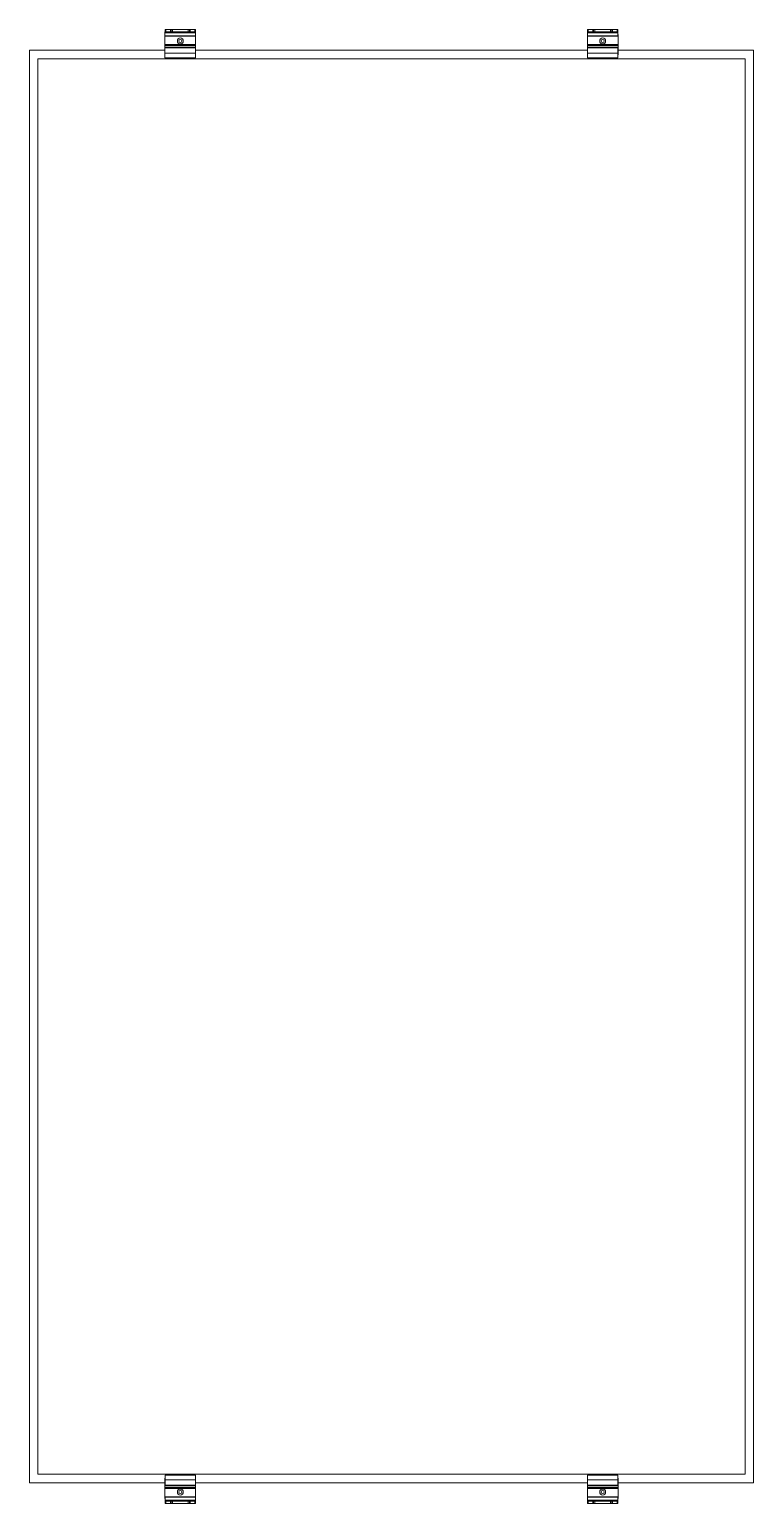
# Model space of a CAD drawing. Header units: feet. Extents: x -17 to 646, y -41 to 598.
# Drawn here: x 572.92 to 576.85, y 552.7 to 560.72 of the extents above; entities that cross this region are included whole.
import ezdxf

# ---------------------------------------------------------------- set-up
doc = ezdxf.new("R2010")
doc.units = ezdxf.units.FT
doc.header["$MEASUREMENT"] = 0

msp = doc.modelspace()

# ---------------------------------------------------------------- linework, layer by layer
at = {"color": 7, "linetype": 'Continuous', "lineweight": 15}
for p, q in [((573.65227, 560.56518), (573.65227, 560.70777)), ((573.81794, 560.70777), (573.65227, 560.70777)), ((573.81794, 560.70252), (573.65227, 560.70252)), ((573.81794, 560.68645), (573.65227, 560.68645)), ((573.65358, 560.72014), (573.65358, 560.70777)), ((573.81761, 560.72014), (573.65358, 560.72014)), ((573.68583, 560.70777), (573.68583, 560.72014)), ((573.78537, 560.70777), (573.78537, 560.72014)), ((573.81761, 560.70777), (573.81761, 560.72014)), ((573.81794, 560.68409), (573.81794, 560.70777)), ((573.81893, 560.69219), (573.81794, 560.69219)), ((573.81893, 560.5828), (573.81893, 560.69219)), ((575.94873, 560.56518), (575.94873, 560.70777)), ((576.1144, 560.70777), (575.94873, 560.70777)), ((576.1144, 560.70252), (575.94873, 560.70252)), ((576.1144, 560.68645), (575.94873, 560.68645)), ((575.95004, 560.72014), (575.95004, 560.70777)), ((576.11407, 560.72014), (575.95004, 560.72014)), ((575.98229, 560.70777), (575.98229, 560.72014)), ((576.08183, 560.70777), (576.08183, 560.72014)), ((576.11407, 560.70777), (576.11407, 560.72014)), ((576.1144, 560.68409), (576.1144, 560.70777)), ((576.11539, 560.69219), (576.1144, 560.69219)), ((576.11539, 560.5828), (576.11539, 560.69219)), ((573.65227, 560.60732), (572.91543, 560.60732)), ((572.91543, 560.60732), (572.91543, 552.81743)), ((573.65227, 560.68409), (573.81794, 560.68409)), ((573.81893, 560.63801), (573.65227, 560.63801)), ((573.81893, 560.63366), (573.65227, 560.63366)), ((573.65227, 560.62412), (573.81794, 560.62412)), ((573.65227, 560.62084), (573.81794, 560.62084)), ((573.81794, 560.56518), (573.81794, 560.62412)), ((575.94873, 560.60732), (573.81893, 560.60732)), ((575.94873, 560.68409), (576.1144, 560.68409)), ((576.11539, 560.63801), (575.94873, 560.63801)), ((576.11539, 560.63366), (575.94873, 560.63366)), ((575.94873, 560.62412), (576.1144, 560.62412)), ((575.94873, 560.62084), (576.1144, 560.62084)), ((576.1144, 560.56518), (576.1144, 560.62412)), ((576.85222, 560.60732), (576.11539, 560.60732)), ((576.85222, 552.81743), (576.85222, 560.60732)), ((572.96136, 560.56139), (576.80629, 560.56139)), ((572.96136, 552.86336), (572.96136, 560.56139)), ((573.65227, 560.59131), (573.81794, 560.59131)), ((573.65227, 560.5667), (573.81794, 560.5667)), ((573.65227, 560.56531), (573.81794, 560.56531)), ((573.65227, 560.56518), (573.81794, 560.56518)), ((573.81893, 560.5828), (573.81794, 560.5828)), ((575.94873, 560.59131), (576.1144, 560.59131)), ((575.94873, 560.5667), (576.1144, 560.5667)), ((575.94873, 560.56531), (576.1144, 560.56531)), ((575.94873, 560.56518), (576.1144, 560.56518)), ((576.11539, 560.5828), (576.1144, 560.5828)), ((576.80629, 560.56139), (576.80629, 552.86336)), ((576.80629, 552.86336), (572.96136, 552.86336)), ((573.65227, 552.84195), (573.65276, 552.84195)), ((573.65227, 552.84195), (573.65227, 552.73256)), ((573.81844, 552.85957), (573.65276, 552.85957)), ((573.65276, 552.85957), (573.65276, 552.80064)), ((573.81844, 552.85944), (573.65276, 552.85944)), ((573.81844, 552.85805), (573.65276, 552.85805)), ((573.81844, 552.83344), (573.65276, 552.83344)), ((573.81844, 552.85957), (573.81844, 552.80064)), ((573.81844, 552.84195), (573.81893, 552.84195)), ((573.81893, 552.84195), (573.81893, 552.73256)), ((575.94873, 552.84195), (575.94922, 552.84195)), ((575.94873, 552.84195), (575.94873, 552.73256)), ((576.11489, 552.85957), (575.94922, 552.85957)), ((575.94922, 552.85957), (575.94922, 552.80064)), ((576.11489, 552.85944), (575.94922, 552.85944)), ((576.11489, 552.85805), (575.94922, 552.85805)), ((576.11489, 552.83344), (575.94922, 552.83344)), ((576.11489, 552.85957), (576.11489, 552.80064)), ((576.11489, 552.84195), (576.11539, 552.84195)), ((576.11539, 552.84195), (576.11539, 552.73256)), ((572.91543, 552.81743), (573.65227, 552.81743)), ((573.65227, 552.79109), (573.81893, 552.79109)), ((573.65227, 552.78674), (573.81893, 552.78674)), ((573.81844, 552.80392), (573.65276, 552.80392)), ((573.81844, 552.80064), (573.65276, 552.80064)), ((573.81893, 552.81743), (575.94873, 552.81743)), ((575.94873, 552.79109), (576.11539, 552.79109)), ((575.94873, 552.78674), (576.11539, 552.78674)), ((576.11489, 552.80392), (575.94922, 552.80392)), ((576.11489, 552.80064), (575.94922, 552.80064)), ((576.11539, 552.81743), (576.85222, 552.81743)), ((573.65227, 552.73256), (573.65276, 552.73256)), ((573.81844, 552.74067), (573.65276, 552.74067)), ((573.65276, 552.74067), (573.65276, 552.71698)), ((573.65276, 552.7383), (573.81844, 552.7383)), ((573.65276, 552.72223), (573.81844, 552.72223)), ((573.65276, 552.71698), (573.81844, 552.71698)), ((573.65358, 552.71698), (573.65358, 552.70461)), ((573.81761, 552.70461), (573.65358, 552.70461)), ((573.68583, 552.70461), (573.68583, 552.71698)), ((573.78537, 552.70461), (573.78537, 552.71698)), ((573.81761, 552.70461), (573.81761, 552.71698)), ((573.81844, 552.74067), (573.81844, 552.71698)), ((573.81844, 552.73256), (573.81893, 552.73256)), ((575.94873, 552.73256), (575.94922, 552.73256)), ((576.11489, 552.74067), (575.94922, 552.74067)), ((575.94922, 552.74067), (575.94922, 552.71698)), ((575.94922, 552.7383), (576.11489, 552.7383)), ((575.94922, 552.72223), (576.11489, 552.72223)), ((575.94922, 552.71698), (576.11489, 552.71698)), ((575.95004, 552.71698), (575.95004, 552.70461)), ((576.11407, 552.70461), (575.95004, 552.70461)), ((575.98229, 552.70461), (575.98229, 552.71698)), ((576.08183, 552.70461), (576.08183, 552.71698)), ((576.11407, 552.70461), (576.11407, 552.71698)), ((576.11489, 552.74067), (576.11489, 552.71698)), ((576.11489, 552.73256), (576.11539, 552.73256))]:
    msp.add_line(p, q, dxfattribs=at)
at = {"color": 8, "linetype": 'Continuous', "lineweight": 15}
for p, q in [((573.65676, 560.70777), (573.65676, 560.72014)), ((573.68157, 560.70777), (573.68157, 560.72014)), ((573.69328, 560.70777), (573.69328, 560.72014)), ((573.77792, 560.70777), (573.77792, 560.72014)), ((573.78963, 560.70777), (573.78963, 560.72014)), ((573.81443, 560.70777), (573.81443, 560.72014)), ((575.95322, 560.70777), (575.95322, 560.72014)), ((575.97803, 560.70777), (575.97803, 560.72014)), ((575.98974, 560.70777), (575.98974, 560.72014)), ((576.07438, 560.70777), (576.07438, 560.72014)), ((576.08609, 560.70777), (576.08609, 560.72014)), ((576.11089, 560.70777), (576.11089, 560.72014)), ((573.81893, 560.60659), (573.81794, 560.60659)), ((576.11539, 560.60659), (576.1144, 560.60659)), ((573.65227, 552.81816), (573.65276, 552.81816)), ((573.81844, 552.81816), (573.81893, 552.81816)), ((575.94873, 552.81816), (575.94922, 552.81816)), ((576.11489, 552.81816), (576.11539, 552.81816)), ((573.65676, 552.70461), (573.65676, 552.71698)), ((573.68157, 552.70461), (573.68157, 552.71698)), ((573.69328, 552.70461), (573.69328, 552.71698)), ((573.77792, 552.70461), (573.77792, 552.71698)), ((573.78963, 552.70461), (573.78963, 552.71698)), ((573.81443, 552.70461), (573.81443, 552.71698)), ((575.95322, 552.70461), (575.95322, 552.71698)), ((575.97803, 552.70461), (575.97803, 552.71698)), ((575.98974, 552.70461), (575.98974, 552.71698)), ((576.07438, 552.70461), (576.07438, 552.71698)), ((576.08609, 552.70461), (576.08609, 552.71698)), ((576.11089, 552.70461), (576.11089, 552.71698))]:
    msp.add_line(p, q, dxfattribs=at)
at = {"color": 7, "linetype": 'Continuous', "lineweight": 15}
for centre, radius in [((573.7356, 560.65774), 0.01619), ((573.7356, 560.65774), 0.01614), ((573.7356, 560.65774), 0.0082), ((576.03206, 560.65774), 0.01619), ((576.03206, 560.65774), 0.01614), ((576.03206, 560.65774), 0.0082), ((573.7356, 552.76701), 0.01619), ((573.7356, 552.76701), 0.01614), ((573.7356, 552.76701), 0.0082), ((576.03206, 552.76701), 0.01619), ((576.03206, 552.76701), 0.01614), ((576.03206, 552.76701), 0.0082)]:
    msp.add_circle(centre, radius, dxfattribs=at)

doc.saveas('drawing.dxf')
